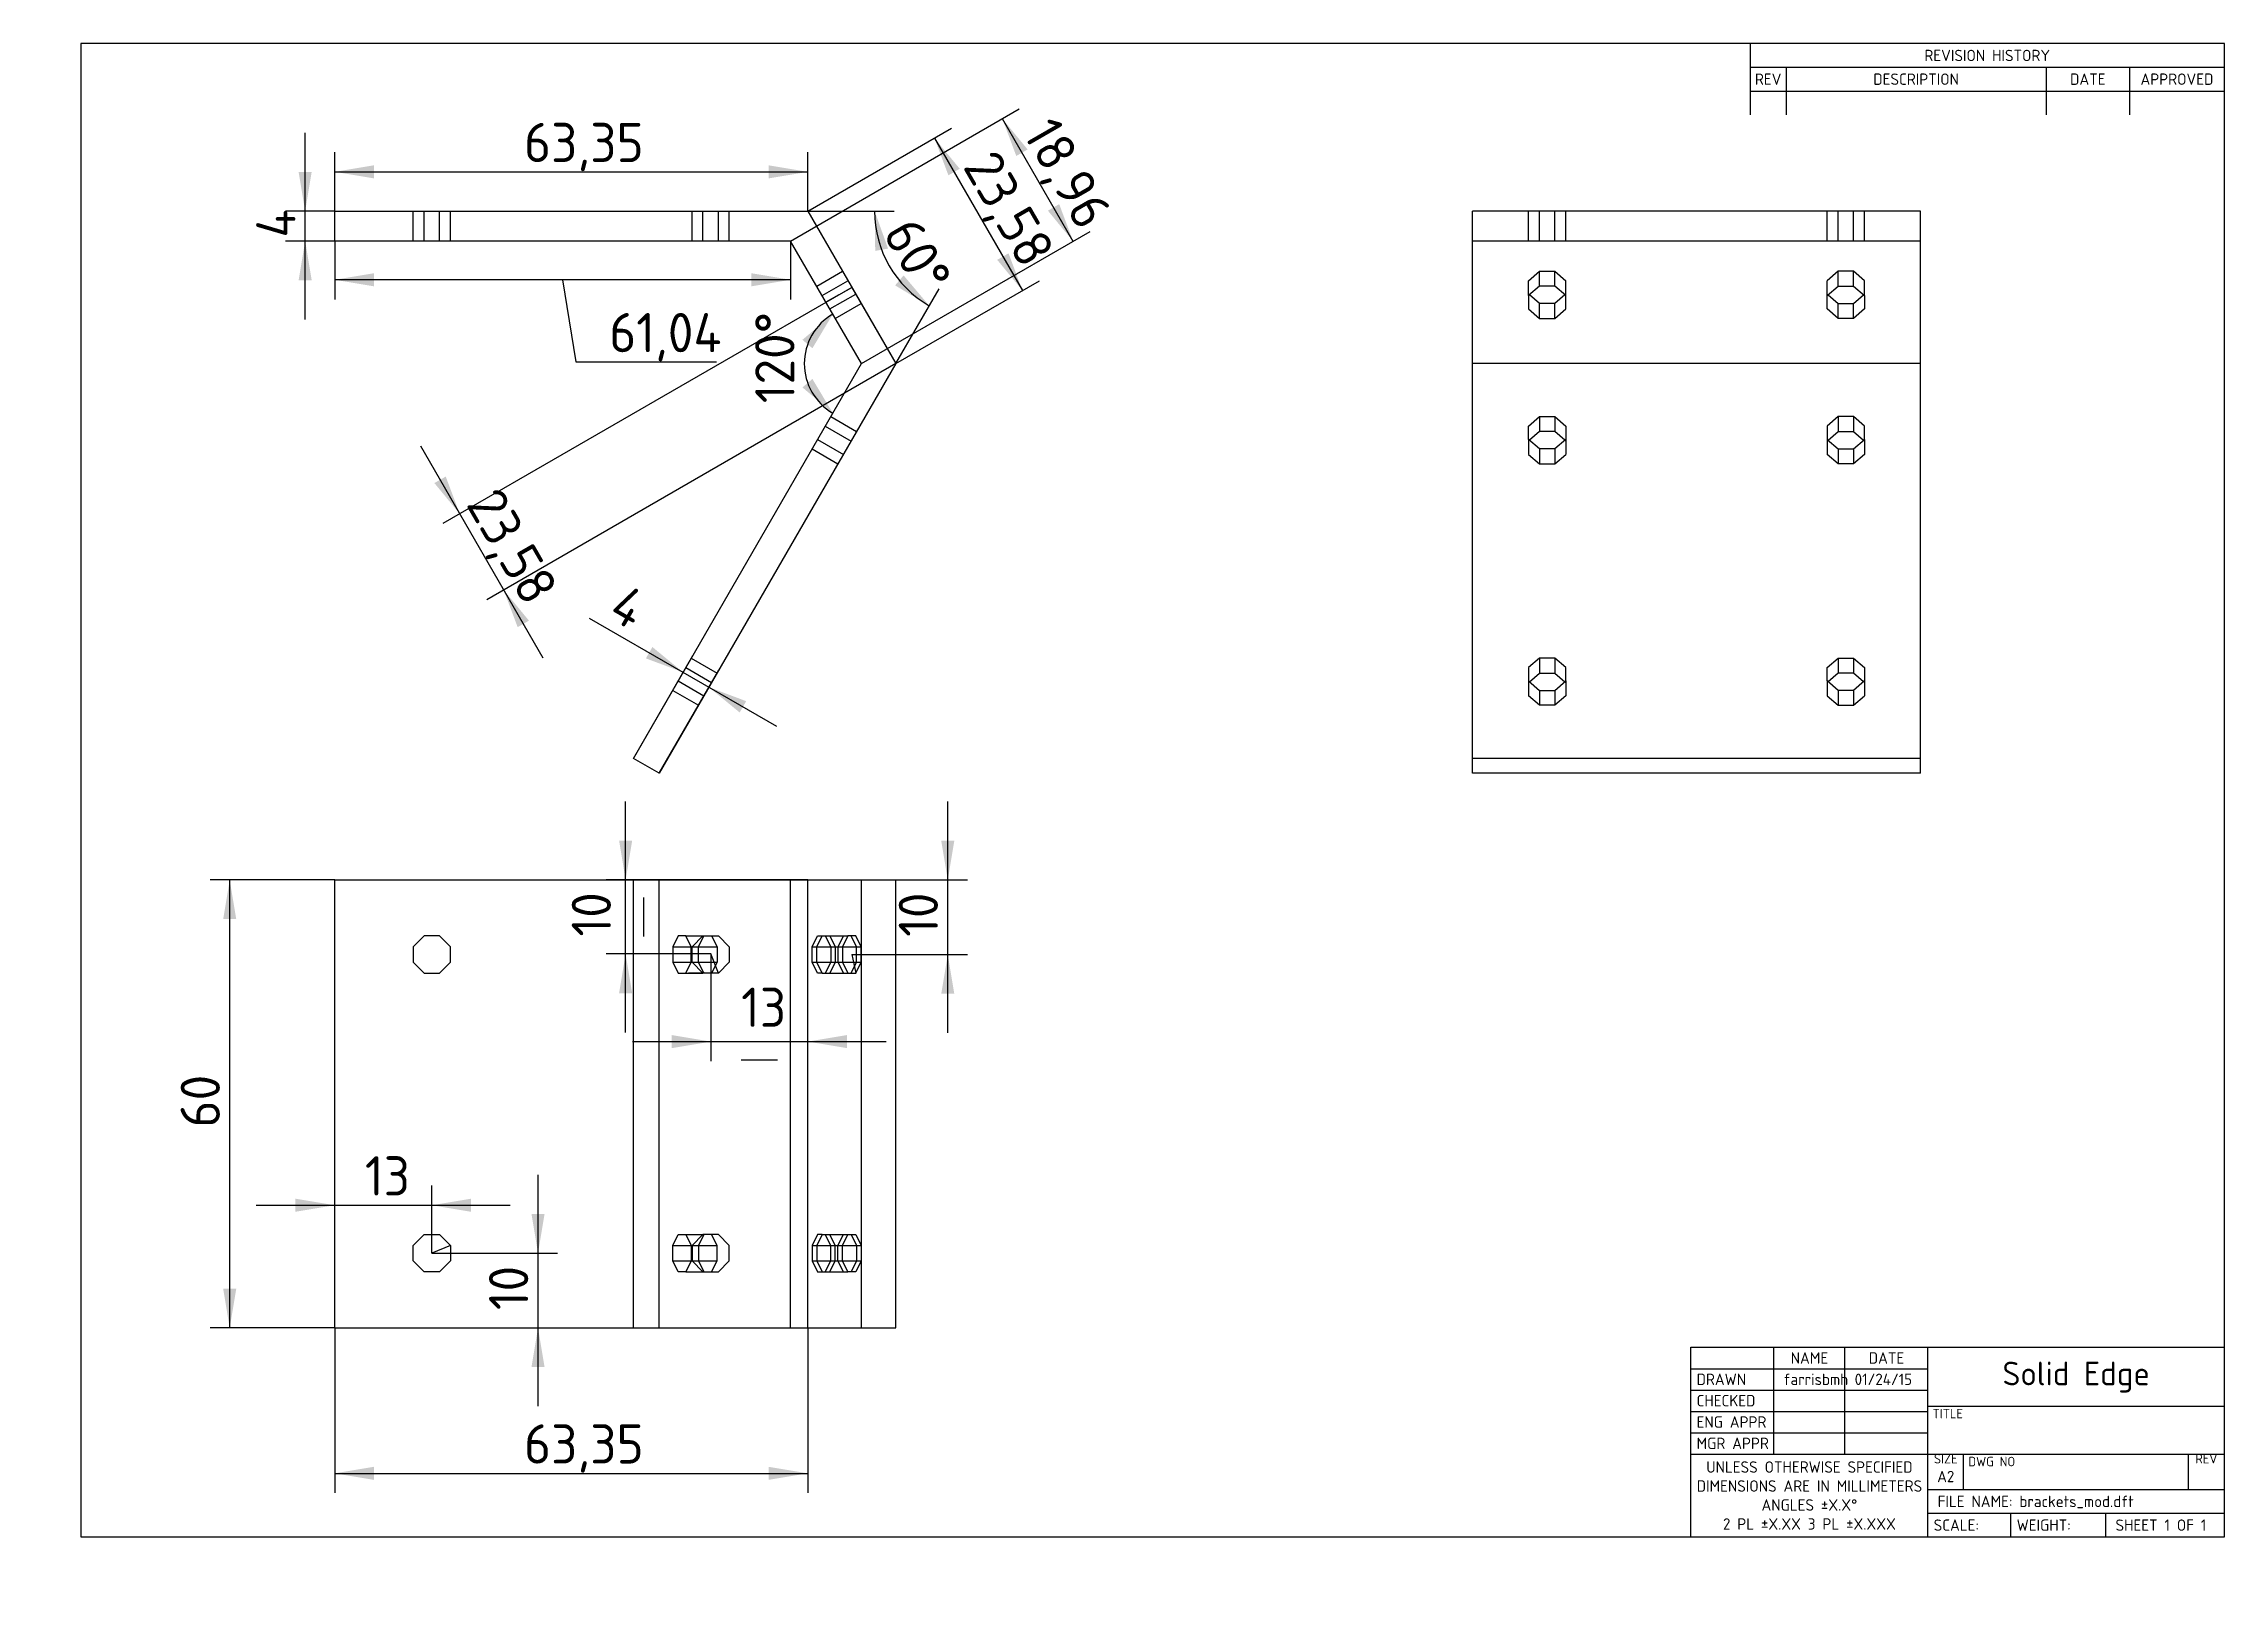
# Model space of a CAD drawing. Header units: millimetres. Extents: x 0 to 584, y -5 to 410.
import ezdxf
from ezdxf import colors
from ezdxf.entities.mleader import LeaderData, LeaderLine
from ezdxf.enums import TextEntityAlignment as Align
from ezdxf.lldxf.tags import DXFTag
from ezdxf.math import Vec2, Vec3

# ---------------------------------------------------------------- set-up
doc = ezdxf.new("R2010")
doc.units = ezdxf.units.MM
doc.layers.add('BRACKETS', color=7, linetype='Continuous')
doc.layers.add('Default', color=7, linetype='Continuous')
doc.styles.add('SEACAD_Solid_Edge_ISO', font='seiso.ttf')
tags = doc.linetypes.add('CENTER2', pattern=[28.575, 19.05, -3.175, 3.175, -3.175]).pattern_tags.tags
tags[10:11] = [DXFTag(74, 4), DXFTag(75, 0), DXFTag(340, '0'), DXFTag(46, 0.0), DXFTag(50, 0.0), DXFTag(44, 0.0), DXFTag(45, 0.0)]
tags[8:9] = [DXFTag(74, 4), DXFTag(75, 0), DXFTag(340, '0'), DXFTag(46, 0.0), DXFTag(50, 0.0), DXFTag(44, 0.0), DXFTag(45, 0.0)]
tags[6:7] = [DXFTag(74, 4), DXFTag(75, 0), DXFTag(340, '0'), DXFTag(46, 0.0), DXFTag(50, 0.0), DXFTag(44, 0.0), DXFTag(45, 0.0)]
tags[4:5] = [DXFTag(74, 4), DXFTag(75, 0), DXFTag(340, '0'), DXFTag(46, 0.0), DXFTag(50, 0.0), DXFTag(44, 0.0), DXFTag(45, 0.0)]
tags = doc.linetypes.add('DOT2', pattern=[3.175, 0, -3.175]).pattern_tags.tags
tags[6:7] = [DXFTag(74, 4), DXFTag(75, 0), DXFTag(340, '0'), DXFTag(46, 0.0), DXFTag(50, 0.0), DXFTag(44, 0.0), DXFTag(45, 0.0)]
tags[4:5] = [DXFTag(74, 4), DXFTag(75, 0), DXFTag(340, '0'), DXFTag(46, 0.0), DXFTag(50, 0.0), DXFTag(44, 0.0), DXFTag(45, 0.0)]
tags = doc.linetypes.add('HIDDEN2', pattern=[4.7625, 3.175, -1.5875]).pattern_tags.tags
tags[6:7] = [DXFTag(74, 4), DXFTag(75, 0), DXFTag(340, '0'), DXFTag(46, 0.0), DXFTag(50, 0.0), DXFTag(44, 0.0), DXFTag(45, 0.0)]
tags[4:5] = [DXFTag(74, 4), DXFTag(75, 0), DXFTag(340, '0'), DXFTag(46, 0.0), DXFTag(50, 0.0), DXFTag(44, 0.0), DXFTag(45, 0.0)]
doc.dimstyles.new('ISO', dxfattribs={"dimtxt": 10.5, "dimasz": 10.5, "dimexe": 5.25, "dimexo": 0, "dimgap": 5.25, "dimtad": 1, "dimlfac": 0.5, "dimtxsty": 'SEACAD_Solid_Edge_ISO', "dimblk1": '_SE_FILLED', "dimblk2": '_SE_FILLED', "dimsah": 1, "dimcen": 5.25, "dimadec": 0, "dimazin": 0, "dimtfac": 1, "dimtofl": 0, "dimtmove": 0, "dimatfit": 3, "dimfxl": 0, "dimtolj": 1, "dimarcsym": 0})

# ---------------------------------------------------------------- blocks, each defined once
blk = doc.blocks.new('SE')
at = {"layer": 'BRACKETS', "color": 7, "linetype": 'Continuous'}
for p, q in [((77.95, 357.12), (77.95, 365.12)), ((77.95, 365.12), (204.65, 365.12)), ((204.65, 365.12), (228.23, 324.29)), ((200.03, 357.12), (77.95, 357.12)), ((218.99, 324.29), (200.03, 357.12)), ((157.95, 218.56), (218.99, 324.29)), ((228.23, 324.29), (164.87, 214.56)), ((164.87, 214.56), (157.95, 218.56))]:
    blk.add_line(p, q, dxfattribs=at)
at = {"layer": 'BRACKETS', "color": 7, "linetype": 'HIDDEN2'}
for p, q in [((98.97, 357.12), (98.97, 365.12)), ((101.88, 357.12), (101.88, 365.12)), ((106.01, 357.12), (106.01, 365.12)), ((108.92, 357.12), (108.92, 365.12)), ((173.67, 357.12), (173.67, 365.12)), ((176.58, 357.12), (176.58, 365.12)), ((180.71, 357.12), (180.71, 365.12)), ((183.62, 357.12), (183.62, 365.12)), ((207.02, 345.02), (213.95, 349.02)), ((208.48, 342.49), (215.4, 346.49)), ((210.54, 338.92), (217.47, 342.92)), ((212, 336.39), (218.93, 340.39)), ((210.79, 310.08), (217.71, 306.08)), ((207.26, 303.98), (214.19, 299.98)), ((209.33, 307.55), (216.25, 303.55)), ((205.81, 301.45), (212.73, 297.45)), ((173.44, 245.39), (180.36, 241.39)), ((171.98, 242.86), (178.9, 238.86)), ((168.46, 236.76), (175.38, 232.76)), ((169.91, 239.29), (176.84, 235.29))]:
    blk.add_line(p, q, dxfattribs=at)
blk = doc.blocks.new('SE1')
at = {"layer": 'BRACKETS', "color": 7, "linetype": 'Continuous'}
for p, q in [((77.95, 186), (204.65, 186)), ((77.95, 66), (77.95, 186)), ((204.65, 186), (228.23, 186)), ((204.65, 66), (204.65, 186)), ((228.23, 66), (228.23, 186)), ((101.88, 170.98), (98.97, 168.07)), ((106.01, 170.98), (101.88, 170.98)), ((108.92, 168.07), (106.01, 170.98)), ((173.67, 168.07), (176.58, 170.98)), ((176.58, 170.98), (180.71, 170.98)), ((180.71, 170.98), (183.62, 168.07)), ((215.4, 170.98), (213.95, 168.06)), ((217.47, 170.98), (215.4, 170.98)), ((218.93, 168.06), (217.47, 170.98)), ((98.97, 168.07), (98.97, 163.93)), ((98.97, 163.93), (101.88, 161.02)), ((106.01, 161.02), (108.92, 163.93)), ((108.92, 163.93), (108.92, 168.07)), ((173.67, 163.93), (173.67, 168.07)), ((176.58, 161.02), (173.67, 163.93)), ((183.62, 163.93), (180.71, 161.02)), ((183.62, 168.07), (183.62, 163.93)), ((213.95, 168.06), (218.93, 168.06)), ((213.95, 168.06), (213.95, 163.94)), ((213.95, 163.94), (218.93, 163.94)), ((213.95, 163.94), (215.4, 161.02)), ((217.47, 161.02), (218.93, 163.94)), ((218.93, 163.94), (218.93, 168.06)), ((101.88, 161.02), (106.01, 161.02)), ((180.71, 161.02), (176.58, 161.02)), ((215.4, 161.02), (217.47, 161.02)), ((98.97, 88.07), (101.88, 90.98)), ((98.97, 83.93), (98.97, 88.07)), ((101.88, 90.98), (106.01, 90.98)), ((106.01, 90.98), (108.92, 88.07)), ((108.92, 88.07), (108.92, 83.93)), ((176.58, 90.98), (173.67, 88.07)), ((173.67, 88.07), (173.67, 83.93)), ((180.71, 90.98), (176.58, 90.98)), ((183.62, 88.07), (180.71, 90.98)), ((183.62, 83.93), (183.62, 88.07)), ((213.95, 88.06), (215.4, 90.98)), ((213.95, 88.06), (218.93, 88.06)), ((213.95, 83.94), (213.95, 88.06)), ((215.4, 90.98), (217.47, 90.98)), ((217.47, 90.98), (218.93, 88.06)), ((218.93, 88.06), (218.93, 83.94)), ((101.88, 81.02), (98.97, 83.93)), ((108.92, 83.93), (106.01, 81.02)), ((173.67, 83.93), (176.58, 81.02)), ((180.71, 81.02), (183.62, 83.93)), ((213.95, 83.94), (218.93, 83.94)), ((215.4, 81.02), (213.95, 83.94)), ((218.93, 83.94), (217.47, 81.02)), ((106.01, 81.02), (101.88, 81.02)), ((176.58, 81.02), (180.71, 81.02)), ((217.47, 81.02), (215.4, 81.02)), ((77.95, 66), (204.65, 66)), ((204.65, 66), (228.23, 66))]:
    blk.add_line(p, q, dxfattribs=at)
at = {"layer": 'BRACKETS', "color": 7, "linetype": 'HIDDEN2'}
for p, q in [((157.95, 66), (157.95, 186)), ((164.87, 66), (164.87, 186)), ((200.03, 66), (200.03, 186)), ((218.99, 66), (218.99, 186)), ((169.91, 170.98), (168.46, 168.06)), ((171.98, 170.98), (169.91, 170.98)), ((173.44, 168.06), (171.98, 170.98)), ((171.98, 170.98), (176.58, 170.98)), ((175.38, 168.06), (176.84, 170.98)), ((178.9, 170.98), (180.36, 168.06)), ((205.81, 168.06), (207.26, 170.98)), ((207.02, 168.06), (208.48, 170.98)), ((207.26, 170.98), (208.48, 170.98)), ((208.48, 170.98), (215.4, 170.98)), ((209.33, 170.98), (210.79, 168.06)), ((210.54, 170.98), (212, 168.06)), ((214.19, 170.98), (212.73, 168.06)), ((217.71, 168.06), (216.25, 170.98)), ((168.46, 168.06), (168.46, 163.94)), ((168.46, 168.06), (173.44, 168.06)), ((168.46, 163.94), (169.91, 161.02)), ((168.46, 163.94), (173.44, 163.94)), ((171.98, 161.02), (173.44, 163.94)), ((173.44, 163.94), (173.44, 168.06)), ((173.44, 168.06), (180.36, 168.06)), ((173.44, 163.94), (180.36, 163.94)), ((175.38, 163.94), (175.38, 168.06)), ((176.84, 161.02), (175.38, 163.94)), ((180.36, 163.94), (178.9, 161.02)), ((180.36, 168.06), (180.36, 163.94)), ((205.81, 163.94), (205.81, 168.06)), ((205.81, 168.06), (207.02, 168.06)), ((207.26, 161.02), (205.81, 163.94)), ((205.81, 163.94), (207.02, 163.94)), ((207.02, 163.94), (207.02, 168.06)), ((207.02, 168.06), (213.95, 168.06)), ((208.48, 161.02), (207.02, 163.94)), ((207.02, 163.94), (213.95, 163.94)), ((210.79, 163.94), (209.33, 161.02)), ((212, 163.94), (210.54, 161.02)), ((210.79, 168.06), (210.79, 163.94)), ((212, 168.06), (212, 163.94)), ((212.73, 168.06), (212.73, 163.94)), ((212.73, 163.94), (214.19, 161.02)), ((216.25, 161.02), (217.71, 163.94)), ((217.71, 163.94), (217.71, 168.06)), ((169.91, 161.02), (171.98, 161.02)), ((171.98, 161.02), (176.58, 161.02)), ((208.48, 161.02), (207.26, 161.02)), ((208.48, 161.02), (215.4, 161.02)), ((168.46, 88.06), (169.91, 90.98)), ((168.46, 83.94), (168.46, 88.06)), ((168.46, 88.06), (173.44, 88.06)), ((169.91, 90.98), (171.98, 90.98)), ((171.98, 90.98), (173.44, 88.06)), ((171.98, 90.98), (176.58, 90.98)), ((173.44, 88.06), (173.44, 83.94)), ((173.44, 88.06), (180.36, 88.06)), ((176.84, 90.98), (175.38, 88.06)), ((175.38, 88.06), (175.38, 83.94)), ((180.36, 88.06), (178.9, 90.98)), ((180.36, 83.94), (180.36, 88.06)), ((207.26, 90.98), (205.81, 88.06)), ((205.81, 88.06), (205.81, 83.94)), ((205.81, 88.06), (207.02, 88.06)), ((208.48, 90.98), (207.02, 88.06)), ((207.02, 88.06), (207.02, 83.94)), ((207.02, 88.06), (213.95, 88.06)), ((208.48, 90.98), (207.26, 90.98)), ((208.48, 90.98), (215.4, 90.98)), ((210.79, 88.06), (209.33, 90.98)), ((212, 88.06), (210.54, 90.98)), ((210.79, 83.94), (210.79, 88.06)), ((212, 83.94), (212, 88.06)), ((212.73, 88.06), (214.19, 90.98)), ((212.73, 83.94), (212.73, 88.06)), ((216.25, 90.98), (217.71, 88.06)), ((217.71, 88.06), (217.71, 83.94)), ((169.91, 81.02), (168.46, 83.94)), ((168.46, 83.94), (173.44, 83.94)), ((173.44, 83.94), (171.98, 81.02)), ((173.44, 83.94), (180.36, 83.94)), ((175.38, 83.94), (176.84, 81.02)), ((178.9, 81.02), (180.36, 83.94)), ((205.81, 83.94), (207.26, 81.02)), ((205.81, 83.94), (207.02, 83.94)), ((207.02, 83.94), (208.48, 81.02)), ((207.02, 83.94), (213.95, 83.94)), ((209.33, 81.02), (210.79, 83.94)), ((210.54, 81.02), (212, 83.94)), ((214.19, 81.02), (212.73, 83.94)), ((217.71, 83.94), (216.25, 81.02)), ((171.98, 81.02), (169.91, 81.02)), ((171.98, 81.02), (176.58, 81.02)), ((207.26, 81.02), (208.48, 81.02)), ((208.48, 81.02), (215.4, 81.02))]:
    blk.add_line(p, q, dxfattribs=at)
blk = doc.blocks.new('SE2')
at = {"layer": 'BRACKETS', "color": 7, "linetype": 'Continuous'}
for p, q in [((382.64, 357.12), (382.64, 365.12)), ((502.64, 365.12), (382.64, 365.12)), ((502.64, 357.12), (502.64, 365.12)), ((382.64, 324.29), (382.64, 357.12)), ((502.64, 357.12), (382.64, 357.12)), ((502.64, 324.29), (502.64, 357.12)), ((400.58, 345.02), (397.66, 342.49)), ((404.71, 345.02), (400.58, 345.02)), ((407.62, 342.49), (404.71, 345.02)), ((477.66, 342.49), (480.58, 345.02)), ((480.58, 345.02), (484.71, 345.02)), ((484.71, 345.02), (487.62, 342.49)), ((397.66, 342.49), (397.66, 338.92)), ((397.66, 338.92), (400.58, 336.39)), ((400.58, 340.39), (397.91, 342.71)), ((400.58, 336.39), (400.58, 340.39)), ((404.71, 340.39), (400.58, 340.39)), ((407.38, 342.71), (404.71, 340.39)), ((404.71, 336.39), (404.71, 340.39)), ((404.71, 336.39), (407.62, 338.92)), ((407.62, 338.92), (407.62, 342.49)), ((477.66, 338.92), (477.66, 342.49)), ((480.58, 336.39), (477.66, 338.92)), ((477.91, 342.71), (480.58, 340.39)), ((480.58, 336.39), (480.58, 340.39)), ((480.58, 340.39), (484.71, 340.39)), ((484.71, 340.39), (487.38, 342.71)), ((484.71, 336.39), (484.71, 340.39)), ((487.62, 338.92), (484.71, 336.39)), ((487.62, 342.49), (487.62, 338.92)), ((400.58, 336.39), (404.71, 336.39)), ((484.71, 336.39), (480.58, 336.39)), ((382.64, 218.56), (382.64, 324.29)), ((502.64, 324.29), (382.64, 324.29)), ((502.64, 218.56), (502.64, 324.29)), ((397.66, 307.55), (400.58, 310.08)), ((400.58, 310.08), (404.71, 310.08)), ((400.58, 310.08), (400.58, 306.08)), ((404.71, 310.08), (407.62, 307.55)), ((404.71, 310.08), (404.71, 306.08)), ((480.58, 310.08), (477.66, 307.55)), ((484.71, 310.08), (480.58, 310.08)), ((480.58, 310.08), (480.58, 306.08)), ((487.62, 307.55), (484.71, 310.08)), ((484.71, 310.08), (484.71, 306.08)), ((397.66, 303.98), (397.66, 307.55)), ((400.58, 301.45), (397.66, 303.98)), ((400.58, 306.08), (397.91, 303.77)), ((404.71, 306.08), (400.58, 306.08)), ((407.38, 303.77), (404.71, 306.08)), ((407.62, 303.98), (404.71, 301.45)), ((407.62, 307.55), (407.62, 303.98)), ((477.66, 307.55), (477.66, 303.98)), ((477.66, 303.98), (480.58, 301.45)), ((477.91, 303.77), (480.58, 306.08)), ((480.58, 306.08), (484.71, 306.08)), ((484.71, 306.08), (487.38, 303.77)), ((484.71, 301.45), (487.62, 303.98)), ((487.62, 303.98), (487.62, 307.55)), ((404.71, 301.45), (400.58, 301.45)), ((480.58, 301.45), (484.71, 301.45)), ((400.58, 245.39), (397.66, 242.86)), ((404.71, 245.39), (400.58, 245.39)), ((400.58, 245.39), (400.58, 241.39)), ((407.62, 242.86), (404.71, 245.39)), ((404.71, 245.39), (404.71, 241.39)), ((477.66, 242.86), (480.58, 245.39)), ((480.58, 245.39), (484.71, 245.39)), ((480.58, 245.39), (480.58, 241.39)), ((484.71, 245.39), (487.62, 242.86)), ((484.71, 245.39), (484.71, 241.39)), ((397.66, 242.86), (397.66, 239.29)), ((397.91, 239.07), (400.58, 241.39)), ((400.58, 241.39), (404.71, 241.39)), ((404.71, 241.39), (407.38, 239.07)), ((407.62, 239.29), (407.62, 242.86)), ((477.66, 239.29), (477.66, 242.86)), ((480.58, 241.39), (477.91, 239.07)), ((484.71, 241.39), (480.58, 241.39)), ((487.38, 239.07), (484.71, 241.39)), ((487.62, 242.86), (487.62, 239.29)), ((397.66, 239.29), (400.58, 236.76)), ((400.58, 236.76), (404.71, 236.76)), ((404.71, 236.76), (407.62, 239.29)), ((480.58, 236.76), (477.66, 239.29)), ((484.71, 236.76), (480.58, 236.76)), ((487.62, 239.29), (484.71, 236.76)), ((382.64, 214.56), (382.64, 218.56)), ((502.64, 218.56), (382.64, 218.56)), ((502.64, 214.56), (502.64, 218.56)), ((502.64, 214.56), (382.64, 214.56))]:
    blk.add_line(p, q, dxfattribs=at)
at = {"layer": 'BRACKETS', "color": 7, "linetype": 'HIDDEN2'}
for p, q in [((397.66, 357.12), (397.66, 365.12)), ((400.58, 357.12), (400.58, 365.12)), ((404.71, 357.12), (404.71, 365.12)), ((407.62, 357.12), (407.62, 365.12)), ((477.66, 357.12), (477.66, 365.12)), ((480.58, 357.12), (480.58, 365.12)), ((484.71, 357.12), (484.71, 365.12)), ((487.62, 357.12), (487.62, 365.12)), ((397.66, 346.49), (400.58, 349.02)), ((397.66, 342.49), (397.66, 346.49)), ((400.58, 345.02), (400.58, 349.02)), ((400.58, 349.02), (404.71, 349.02)), ((404.71, 345.02), (404.71, 349.02)), ((404.71, 349.02), (407.62, 346.49)), ((407.62, 342.49), (407.62, 346.49)), ((480.58, 349.02), (477.66, 346.49)), ((477.66, 342.49), (477.66, 346.49)), ((480.58, 345.02), (480.58, 349.02)), ((484.71, 349.02), (480.58, 349.02)), ((484.71, 345.02), (484.71, 349.02)), ((487.62, 346.49), (484.71, 349.02)), ((487.62, 342.49), (487.62, 346.49)), ((397.91, 342.71), (397.66, 342.92)), ((407.62, 342.92), (407.38, 342.71)), ((477.66, 342.92), (477.91, 342.71)), ((487.38, 342.71), (487.62, 342.92)), ((397.66, 303.98), (397.66, 299.98)), ((397.91, 303.77), (397.66, 303.55)), ((407.62, 303.55), (407.38, 303.77)), ((407.62, 303.98), (407.62, 299.98)), ((477.66, 303.98), (477.66, 299.98)), ((477.66, 303.55), (477.91, 303.77)), ((487.38, 303.77), (487.62, 303.55)), ((487.62, 303.98), (487.62, 299.98)), ((397.66, 299.98), (400.58, 297.45)), ((400.58, 301.45), (400.58, 297.45)), ((404.71, 301.45), (404.71, 297.45)), ((404.71, 297.45), (407.62, 299.98)), ((480.58, 297.45), (477.66, 299.98)), ((480.58, 301.45), (480.58, 297.45)), ((484.71, 301.45), (484.71, 297.45)), ((487.62, 299.98), (484.71, 297.45)), ((400.58, 297.45), (404.71, 297.45)), ((484.71, 297.45), (480.58, 297.45)), ((397.66, 239.29), (397.66, 235.29)), ((397.66, 238.86), (397.91, 239.07)), ((400.58, 232.76), (397.66, 235.29)), ((400.58, 236.76), (400.58, 232.76)), ((404.71, 236.76), (404.71, 232.76)), ((407.62, 235.29), (404.71, 232.76)), ((407.38, 239.07), (407.62, 238.86)), ((407.62, 239.29), (407.62, 235.29)), ((477.66, 239.29), (477.66, 235.29)), ((477.91, 239.07), (477.66, 238.86)), ((477.66, 235.29), (480.58, 232.76)), ((480.58, 236.76), (480.58, 232.76)), ((484.71, 236.76), (484.71, 232.76)), ((484.71, 232.76), (487.62, 235.29)), ((487.62, 238.86), (487.38, 239.07)), ((487.62, 239.29), (487.62, 235.29)), ((404.71, 232.76), (400.58, 232.76)), ((480.58, 232.76), (484.71, 232.76))]:
    blk.add_line(p, q, dxfattribs=at)
blk = doc.blocks.new('DMBLK17')
at = {"layer": 'Default', "linetype": 'Continuous'}
for points in [[(226.14, 355.1), (222.55, 365.12), (222.7, 354.48)], [(228.03, 345.24), (237.17, 339.78), (230.3, 347.91)]]:
    blk.add_hatch(color=7, dxfattribs=at).paths.add_polyline_path(points)
at = {"layer": 'Default', "color": 7, "linetype": 'Continuous'}
for p, q in [((204.65, 365.12), (227.8, 365.12)), ((228.23, 324.29), (239.8, 344.33))]:
    blk.add_line(p, q, dxfattribs=at)
blk.add_arc((251.8, 365.12), 29.26, 180, 240, dxfattribs=at)
at = {"layer": 'Default', "color": 7, "linetype": 'Continuous', "style": 'SEACAD_Solid_Edge_ISO'}
blk.add_text('60°', height=10.5, rotation=300.01592, dxfattribs=at).set_placement((233.61, 364.4), align=Align.TOP_LEFT)
blk = doc.blocks.new('_SE_FILLED')
at = {"color": 0}
blk.add_line((0, 0), (-1, 0), dxfattribs=at)
blk.add_solid([(0, 0), (-1, -0.1665), (-1, 0.1665), (0, 0)], dxfattribs=at)
blk = doc.blocks.new('DMBLK18')
at = {"layer": 'Default', "linetype": 'Continuous'}
for points in [[(163.03, 248.37), (161.28, 245.34), (171.25, 241.61)], [(188.15, 233.87), (178.18, 237.61), (186.4, 230.84)]]:
    blk.add_hatch(color=7, dxfattribs=at).paths.add_polyline_path(points)
at = {"layer": 'Default', "color": 7, "linetype": 'Continuous'}
for p, q in [((196.37, 227.11), (146.21, 256.06)), ((157.95, 218.56), (173.88, 246.15)), ((164.87, 214.56), (180.81, 242.15))]:
    blk.add_line(p, q, dxfattribs=at)
at = {"layer": 'Default', "color": 7, "linetype": 'Continuous', "style": 'SEACAD_Solid_Edge_ISO'}
blk.add_text('4', height=10.5, rotation=330, dxfattribs=at).set_placement((155.96, 265.59), align=Align.TOP_LEFT)
blk = doc.blocks.new('DMBLK19')
at = {"layer": 'Default', "linetype": 'Continuous'}
for points in [[(68.29, 375.62), (70.04, 365.12), (71.79, 375.62)], [(68.29, 346.62), (71.79, 346.62), (70.04, 357.12)]]:
    blk.add_hatch(color=7, dxfattribs=at).paths.add_polyline_path(points)
at = {"layer": 'Default', "color": 7, "linetype": 'Continuous'}
for p, q in [((70.04, 336.12), (70.04, 386.12)), ((77.95, 365.12), (64.79, 365.12)), ((77.95, 357.12), (64.79, 357.12))]:
    blk.add_line(p, q, dxfattribs=at)
at = {"layer": 'Default', "color": 7, "linetype": 'Continuous', "style": 'SEACAD_Solid_Edge_ISO'}
blk.add_text('4', height=10.5, rotation=90, dxfattribs=at).set_placement((56.92, 358.02), align=Align.TOP_LEFT)
blk = doc.blocks.new('DMBLK20')
at = {"layer": 'Default', "linetype": 'Continuous'}
for points in [[(88.45, 377.4), (77.95, 375.65), (88.45, 373.9)], [(194.15, 377.4), (194.15, 373.9), (204.65, 375.65)]]:
    blk.add_hatch(color=7, dxfattribs=at).paths.add_polyline_path(points)
at = {"layer": 'Default', "color": 7, "linetype": 'Continuous'}
for p, q in [((77.95, 365.12), (77.95, 380.9)), ((204.65, 365.12), (204.65, 380.9)), ((77.95, 375.65), (204.65, 375.65))]:
    blk.add_line(p, q, dxfattribs=at)
at = {"layer": 'Default', "color": 7, "linetype": 'Continuous', "style": 'SEACAD_Solid_Edge_ISO'}
blk.add_text('63,35', height=10.5, dxfattribs=at).set_placement((128.65, 388.77), align=Align.TOP_LEFT)
blk = doc.blocks.new('DMBLK21')
at = {"layer": 'Default', "linetype": 'Continuous'}
for points in [[(88.45, 344.99), (88.45, 348.49), (77.95, 346.74)], [(189.53, 344.99), (200.03, 346.74), (189.53, 348.49)]]:
    blk.add_hatch(color=7, dxfattribs=at).paths.add_polyline_path(points)
at = {"layer": 'Default', "color": 7, "linetype": 'Continuous'}
for p, q in [((77.95, 357.12), (77.95, 341.49)), ((200.03, 357.12), (200.03, 341.49)), ((200.03, 346.74), (77.95, 346.74)), ((138.99, 346.74), (142.54, 324.72)), ((142.54, 324.72), (180.2, 324.72))]:
    blk.add_line(p, q, dxfattribs=at)
at = {"layer": 'Default', "color": 7, "linetype": 'Continuous', "style": 'SEACAD_Solid_Edge_ISO'}
blk.add_text('61,04', height=10.5, dxfattribs=at).set_placement((151.47, 337.84), align=Align.TOP_LEFT)
blk = doc.blocks.new('DMBLK22')
at = {"layer": 'Default', "linetype": 'Continuous'}
for points in [[(48.09, 175.5), (51.59, 175.5), (49.84, 186)], [(48.09, 76.5), (49.84, 66), (51.59, 76.5)]]:
    blk.add_hatch(color=7, dxfattribs=at).paths.add_polyline_path(points)
at = {"layer": 'Default', "color": 7, "linetype": 'Continuous'}
for p, q in [((77.95, 186), (44.59, 186)), ((49.84, 66), (49.84, 186)), ((77.95, 66), (44.59, 66))]:
    blk.add_line(p, q, dxfattribs=at)
at = {"layer": 'Default', "color": 7, "linetype": 'Continuous', "style": 'SEACAD_Solid_Edge_ISO'}
blk.add_text('60', height=10.5, rotation=90, dxfattribs=at).set_placement((36.71, 119.68), align=Align.TOP_LEFT)
blk = doc.blocks.new('DMBLK23')
at = {"layer": 'Default', "linetype": 'Continuous'}
for points in [[(67.45, 100.61), (67.45, 97.11), (77.95, 98.86)], [(114.45, 100.61), (103.95, 98.86), (114.45, 97.11)]]:
    blk.add_hatch(color=7, dxfattribs=at).paths.add_polyline_path(points)
at = {"layer": 'Default', "color": 7, "linetype": 'Continuous'}
for p, q in [((103.95, 86), (103.95, 104.11)), ((56.95, 98.86), (124.95, 98.86))]:
    blk.add_line(p, q, dxfattribs=at)
at = {"layer": 'Default', "color": 7, "linetype": 'Continuous', "style": 'SEACAD_Solid_Edge_ISO'}
blk.add_text('13', height=10.5, dxfattribs=at).set_placement((86.05, 111.98), align=Align.TOP_LEFT)
blk = doc.blocks.new('DMBLK24')
at = {"layer": 'Default', "linetype": 'Continuous'}
for points in [[(134.15, 96.5), (130.65, 96.5), (132.4, 86)], [(134.15, 55.5), (132.4, 66), (130.65, 55.5)]]:
    blk.add_hatch(color=7, dxfattribs=at).paths.add_polyline_path(points)
at = {"layer": 'Default', "color": 7, "linetype": 'Continuous'}
for p, q in [((132.4, 45), (132.4, 107)), ((103.95, 86), (137.65, 86))]:
    blk.add_line(p, q, dxfattribs=at)
at = {"layer": 'Default', "color": 7, "linetype": 'Continuous', "style": 'SEACAD_Solid_Edge_ISO'}
blk.add_text('10', height=10.5, rotation=90, dxfattribs=at).set_placement((119.28, 70.75), align=Align.TOP_LEFT)
blk = doc.blocks.new('DMBLK25')
at = {"layer": 'Default', "linetype": 'Continuous'}
for points in [[(245.33, 376.48), (238.56, 384.7), (242.3, 374.73)], [(258.4, 353.83), (255.37, 352.08), (262.14, 343.87)]]:
    blk.add_hatch(color=7, dxfattribs=at).paths.add_polyline_path(points)
at = {"layer": 'Default', "color": 7, "linetype": 'Continuous'}
for p, q in [((204.65, 365.12), (243.11, 387.33)), ((238.56, 384.7), (262.14, 343.87)), ((228.23, 324.29), (266.69, 346.49))]:
    blk.add_line(p, q, dxfattribs=at)
at = {"layer": 'Default', "color": 7, "linetype": 'Continuous', "style": 'SEACAD_Solid_Edge_ISO'}
blk.add_text('23,58', height=10.5, rotation=300, dxfattribs=at).set_placement((255.1, 382.32), align=Align.TOP_LEFT)
blk = doc.blocks.new('DMBLK26')
at = {"layer": 'Default', "linetype": 'Continuous'}
for points in [[(263.51, 381.65), (256.75, 389.87), (260.48, 379.9)], [(271.97, 367), (268.94, 365.25), (275.7, 357.03)]]:
    blk.add_hatch(color=7, dxfattribs=at).paths.add_polyline_path(points)
at = {"layer": 'Default', "color": 7, "linetype": 'Continuous'}
for p, q in [((200.03, 357.12), (261.29, 392.49)), ((275.7, 357.03), (256.75, 389.87)), ((218.99, 324.29), (280.25, 359.66))]:
    blk.add_line(p, q, dxfattribs=at)
at = {"layer": 'Default', "color": 7, "linetype": 'Continuous', "style": 'SEACAD_Solid_Edge_ISO'}
blk.add_text('18,96', height=10.5, rotation=300, dxfattribs=at).set_placement((271.15, 391.17), align=Align.TOP_LEFT)
blk = doc.blocks.new('DMBLK27')
at = {"layer": 'Default', "linetype": 'Continuous'}
for points in [[(205.88, 328.4), (211.34, 337.53), (203.21, 330.66)], [(203.21, 317.91), (211.34, 311.04), (205.88, 320.18)]]:
    blk.add_hatch(color=7, dxfattribs=at).paths.add_polyline_path(points)
at = {"layer": 'Default', "color": 7, "linetype": 'Continuous'}
blk.add_arc((218.99, 324.29), 15.29, 120, 240, dxfattribs=at)
at = {"layer": 'Default', "color": 7, "linetype": 'Continuous', "style": 'SEACAD_Solid_Edge_ISO'}
blk.add_text('120°', height=10.5, rotation=90, dxfattribs=at).set_placement((190.57, 313.67), align=Align.TOP_LEFT)
blk = doc.blocks.new('DMBLK28')
at = {"layer": 'Default', "linetype": 'Continuous'}
for points in [[(104.65, 292.29), (111.42, 284.07), (107.69, 294.04)], [(126.94, 253.69), (129.97, 255.44), (123.21, 263.65)]]:
    blk.add_hatch(color=7, dxfattribs=at).paths.add_polyline_path(points)
at = {"layer": 'Default', "color": 7, "linetype": 'Continuous'}
for p, q in [((216.44, 344.7), (106.87, 281.45)), ((228.23, 324.29), (118.66, 261.03)), ((100.92, 302.26), (133.71, 245.47))]:
    blk.add_line(p, q, dxfattribs=at)
at = {"layer": 'Default', "color": 7, "linetype": 'Continuous', "style": 'SEACAD_Solid_Edge_ISO'}
blk.add_text('23,58', height=10.5, rotation=300, dxfattribs=at).set_placement((122.06, 291.9), align=Align.TOP_LEFT)
blk = doc.blocks.new('DMBLK29')
at = {"layer": 'Default', "linetype": 'Continuous'}
for points in [[(88.45, 25.3), (88.45, 28.8), (77.95, 27.05)], [(194.15, 25.3), (204.65, 27.05), (194.15, 28.8)]]:
    blk.add_hatch(color=7, dxfattribs=at).paths.add_polyline_path(points)
at = {"layer": 'Default', "color": 7, "linetype": 'Continuous'}
for p, q in [((77.95, 66), (77.95, 21.8)), ((204.65, 66), (204.65, 21.8)), ((77.95, 27.05), (204.65, 27.05))]:
    blk.add_line(p, q, dxfattribs=at)
at = {"layer": 'Default', "color": 7, "linetype": 'Continuous', "style": 'SEACAD_Solid_Edge_ISO'}
blk.add_text('63,35', height=10.5, dxfattribs=at).set_placement((128.65, 40.17), align=Align.TOP_LEFT)
blk = doc.blocks.new('DMBLK30')
at = {"layer": 'Default', "linetype": 'Continuous'}
for points in [[(154.11, 196.5), (155.86, 186), (157.61, 196.5)], [(154.11, 155.66), (157.61, 155.66), (155.86, 166.16)]]:
    blk.add_hatch(color=7, dxfattribs=at).paths.add_polyline_path(points)
at = {"layer": 'Default', "color": 7, "linetype": 'Continuous'}
for p, q in [((155.86, 145.16), (155.86, 207)), ((204.65, 186), (150.61, 186)), ((160.75, 170.83), (160.75, 181.33)), ((178.71, 166.16), (150.61, 166.16))]:
    blk.add_line(p, q, dxfattribs=at)
at = {"layer": 'Default', "color": 7, "linetype": 'Continuous', "style": 'SEACAD_Solid_Edge_ISO'}
blk.add_text('10', height=10.5, rotation=90, dxfattribs=at).set_placement((141.43, 170.83), align=Align.TOP_LEFT)
blk = doc.blocks.new('DMBLK31')
at = {"layer": 'Default', "linetype": 'Continuous'}
for points in [[(168.21, 140.94), (178.71, 142.69), (168.21, 144.44)], [(215.15, 140.94), (215.15, 144.44), (204.65, 142.69)]]:
    blk.add_hatch(color=7, dxfattribs=at).paths.add_polyline_path(points)
at = {"layer": 'Default', "color": 7, "linetype": 'Continuous'}
for p, q in [((178.71, 166.16), (178.71, 137.44)), ((157.71, 142.69), (225.65, 142.69)), ((186.79, 137.8), (196.57, 137.8))]:
    blk.add_line(p, q, dxfattribs=at)
at = {"layer": 'Default', "color": 7, "linetype": 'Continuous', "style": 'SEACAD_Solid_Edge_ISO'}
blk.add_text('13', height=10.5, dxfattribs=at).set_placement((186.79, 157.13), align=Align.TOP_LEFT)
blk = doc.blocks.new('DMBLK32')
at = {"layer": 'Default', "linetype": 'Continuous'}
for points in [[(243.88, 196.5), (240.38, 196.5), (242.13, 186)], [(243.88, 155.5), (242.13, 166), (240.38, 155.5)]]:
    blk.add_hatch(color=7, dxfattribs=at).paths.add_polyline_path(points)
at = {"layer": 'Default', "color": 7, "linetype": 'Continuous'}
for p, q in [((242.13, 145), (242.13, 207)), ((228.23, 186), (247.38, 186)), ((216.44, 166), (247.38, 166))]:
    blk.add_line(p, q, dxfattribs=at)
at = {"layer": 'Default', "color": 7, "linetype": 'Continuous', "style": 'SEACAD_Solid_Edge_ISO'}
blk.add_text('10', height=10.5, rotation=90, dxfattribs=at).set_placement((229, 170.75), align=Align.TOP_LEFT)
blk = doc.blocks.new('_DOT')
at = {"color": 0, "linetype": 'ByBlock', "lineweight": -2}
blk.add_line((-0.5, 0), (-1, 0), dxfattribs=at)
at = {"color": 0, "linetype": 'ByBlock', "const_width": 0.5}
blk.add_lwpolyline([(-0.25, 0, 1), (0.25, 0, 1)], format="xyb", close=True, dxfattribs=at)

msp = doc.modelspace()

# ---------------------------------------------------------------- linework, layer by layer
at = {"layer": 'Default', "color": 7, "linetype": 'Continuous'}
for p, q in [((584, 410), (10, 410)), ((10, 410), (10, 10)), ((457, 410), (457, 390.95)), ((584, 10), (584, 410)), ((457, 403.65), (584, 403.65)), ((466.652, 403.65), (466.652, 390.95)), ((536.248, 403.65), (536.248, 390.95)), ((558.6, 403.65), (558.6, 390.95)), ((457, 397.3), (584, 397.3)), ((441.125, 10), (441.125, 60.8)), ((441.125, 60.8), (584, 60.8)), ((463.35, 32.225), (463.35, 60.8)), ((482.4, 32.225), (482.4, 60.8)), ((504.625, 10), (504.625, 60.8)), ((441.125, 55.085), (504.625, 55.085)), ((441.125, 49.37), (504.625, 49.37)), ((441.125, 43.655), (504.625, 43.655)), ((504.625, 45.052), (584, 45.052)), ((441.125, 37.94), (504.625, 37.94)), ((441.125, 32.225), (584, 32.225)), ((514.15, 22.7), (514.15, 32.098)), ((574.348, 22.7), (574.348, 32.098)), ((504.625, 22.7), (584, 22.7)), ((504.625, 16.35), (584, 16.35)), ((526.85, 10), (526.85, 16.35)), ((552.25, 10), (552.25, 16.35)), ((10, 10), (584, 10))]:
    msp.add_line(p, q, dxfattribs=at)
at = {"layer": 'Default', "color": 7, "linetype": 'CENTER2'}
for p, q in [((212.972, 342.707), (216.438, 344.704)), ((216.438, 344.704), (228.226, 324.287)), ((212.972, 342.707), (209.51, 340.704)), ((180.708, 161.019), (178.712, 166.161)), ((216.436, 165.999), (217.467, 161.019)), ((176.582, 161.019), (172.686, 161.019)), ((176.7, 161.303), (176.582, 161.019))]:
    msp.add_line(p, q, dxfattribs=at)
at = {"layer": 'Default', "color": 7, "linetype": 'DOT2'}
msp.add_line((108.921, 88.066), (103.945, 85.999), dxfattribs=at)

# ---------------------------------------------------------------- block references
at = {"layer": 'Default'}
for name in ['SE', 'SE2', 'SE1']:
    msp.add_blockref(name, (0, 0), dxfattribs=at)

# ---------------------------------------------------------------- texts
at = {"layer": 'Default', "char_height": 2.5}
for s, insert, width, attachment_point in [('{\\fSolid Edge ISO|b0||i0||c0|p34;\\C7;\\H3.048;\\W1.;REVISION HISTORY}', (520.5, 406.825), 127, 5), ('{\\fSolid Edge ISO|b0||i0||c0|p34;\\C7;\\H3.048;\\W1.;REV}', (461.826, 400.475), 9.652, 5), ('{\\fSolid Edge ISO|b0||i0||c0|p34;\\C7;\\H3.048;\\W1.;DESCRIPTION}', (501.45, 400.475), 69.596, 5), ('{\\fSolid Edge ISO|b0||i0||c0|p34;\\C7;\\H3.048;\\W1.;DATE}', (547.424, 400.475), 22.352, 5), ('{\\fSolid Edge ISO|b0||i0||c0|p34;\\C7;\\H3.048;\\W1.;APPROVED}', (571.3, 400.475), 25.4, 5), ('{\\fSolid Edge ISO|b0||i0||c0|p34;\\C7;\\H3.048;\\W1.;NAME}', (472.875, 57.943), 19.05, 5), ('{\\fSolid Edge ISO|b0||i0||c0|p34;\\C7;\\H3.048;\\W1.;DATE}', (493.512, 57.943), 22.225, 5), ('{\\fSolid Edge ISO|b0||i0||c0|p34;\\C7;\\H3.048;\\W1.;DRAWN}', (442.649, 52.228), 20.701, 4), ('{\\fSolid Edge ISO|b1||i0||c0|p34;\\C7;\\H6.35;\\W1.;Solid Edge}', (544.312, 52.831), 79.375, 5), ('{\\fSolid Edge ISO|b0||i0||c0|p34;\\C7;\\H3.048;\\W1.;CHECKED}', (442.649, 46.513), 20.701, 4), ('{\\fSolid Edge ISO|b0||i0||c0|p34;\\C7;\\H3.048;\\W1.;ENG APPR}', (442.649, 40.797), 20.701, 4), ('{\\fSolid Edge ISO|b0||i0||c0|p34;\\C7;\\H2.54;\\W1.;TITLE}', (505.895, 44.302), 78.105, 1), ('{\\fSolid Edge ISO|b0||i0||c0|p34;\\C7;\\H3.048;\\W1.;MGR APPR}', (442.649, 35.083), 20.701, 4), ('{\\fSolid Edge ISO|b0||i0||c0|p34;\\C7;\\H3.048;\\W1.;UNLESS OTHERWISE SPECIFIED\\P}{\\fSolid Edge ISO|b0||i0||c0|p34;\\C7;\\H3.048;\\W1.;DIMENSIONS ARE IN MILLIMETERS\\P}{\\fSolid Edge ISO|b0||i0||c0|p34;\\C7;\\H3.048;\\W1.;ANGLES ±X.X°\\P}{\\fSolid Edge ISO|b0||i0||c0|p34;\\C7;\\H3.048;\\W1.;2 PL ±X.XX 3 PL ±X.XXX}', (472.875, 21.113), 63.5, 5), ('{\\fSolid Edge ISO|b0||i0||c0|p34;\\C7;\\H2.54;\\W1.;SIZE}', (509.387, 32.225), 9.525, 2), ('{\\fSolid Edge ISO|b0||i0||c0|p34;\\C7;\\H2.54;\\W1.;DWG NO}', (515.42, 31.475), 58.928, 1), ('{\\fSolid Edge ISO|b0||i0||c0|p34;\\C7;\\H2.54;\\W1.;REV}', (579.174, 32.225), 9.652, 2), ('{\\fSolid Edge ISO|b1||i0||c0|p34;\\C7;\\H3.048;\\W1.;A2}', (509.387, 26.192), 9.525, 5), ('{\\fSolid Edge ISO|b0||i0||c0|p34;\\C7;\\H3.048;\\W1.;SCALE:}', (506.149, 13.175), 20.701, 4), ('{\\fSolid Edge ISO|b0||i0||c0|p34;\\C7;\\H3.048;\\W1.;WEIGHT:}', (528.374, 13.175), 23.876, 4)]:
    msp.add_mtext(s, dxfattribs=dict(at, insert=insert, width=width, attachment_point=attachment_point))

# ---------------------------------------------------------------- dimensions: what is measured, and where the dimension line sits
at = {"layer": 'Default', "color": 7, "linetype": 'Continuous'}
for base, p1, p2, angle, text, override, picture, middle, dimtype in [((275.705, 357.032), (218.988, 324.287), (200.032, 357.121), 120, '\\A1;<>', {"dimtofl": 1}, 'DMBLK26', (266.227, 373.449), 161), ((70.041, 357.121), (77.945, 357.121), (77.945, 365.121), 90, '\\A1;<>', {"dimtofl": 1}, 'DMBLK19', (70.041, 361.121), 161), ((77.945, 375.645), (77.945, 365.121), (204.651, 365.121), 0, '\\A1;<>', {"dimtofl": 1}, 'DMBLK20', (141.298, 375.645), 161), ((238.564, 384.7), (204.651, 365.121), (228.226, 324.287), 300, '\\A1;<>', {"dimtofl": 1}, 'DMBLK25', (250.351, 364.283), 161), ((111.42, 284.071), (216.438, 344.704), (228.226, 324.287), 300, '\\A1;<>', {"dimlfac": 1, "dimtofl": 1}, 'DMBLK28', (117.314, 273.863), 161), ((178.181, 237.605), (164.873, 214.557), (157.945, 218.557), 150, '\\A1;<>', {"dimtofl": 1}, 'DMBLK18', (157.952, 249.284), 161), ((155.863, 185.999), (178.712, 166.161), (204.651, 185.999), 90, '\\A1;\\L10.000', {"dimlfac": 1, "dimtofl": 1}, 'DMBLK30', (155.863, 176.08), 160), ((242.128, 185.999), (216.436, 165.999), (204.651, 185.999), 90, '\\A1;<>', {"dimlfac": 1, "dimtofl": 1}, 'DMBLK32', (242.128, 175.999), 160), ((49.84, 65.999), (77.945, 65.999), (77.945, 185.999), 90, '\\A1;<>', {"dimtofl": 1}, 'DMBLK22', (49.84, 125.999), 161), ((132.402, 85.999), (77.945, 65.999), (103.945, 85.999), 90, '\\A1;<>', {"dimtofl": 1}, 'DMBLK24', (132.402, 75.999), 160), ((77.945, 27.047), (77.945, 65.999), (204.651, 65.999), 0, '\\A1;<>', {"dimtofl": 1}, 'DMBLK29', (141.298, 27.047), 161)]:
    dim = msp.add_linear_dim(base=base, p1=p1, p2=p2, angle=angle, text=text, dimstyle='ISO', override=override, dxfattribs=at)
    dim.commit()
    dim.dimension.update_dxf_attribs({"geometry": picture, "text_midpoint": middle, "dimtype": dimtype})
for base, line1, line2, picture, middle in [((226.466, 350.493), ((251.802, 365.121), (77.945, 365.121)), ((251.802, 365.121), (164.873, 214.557)), 'DMBLK17', (226.466, 350.493)), ((203.694, 324.287), ((218.988, 324.287), (200.032, 357.121)), ((218.988, 324.287), (157.945, 218.557)), 'DMBLK27', (203.694, 324.287))]:
    dim = msp.add_angular_dim_2l(base=base, line1=line1, line2=line2, text='\\A1;<>', dimstyle='ISO', dxfattribs=at)
    dim.commit()
    dim.dimension.update_dxf_attribs({"geometry": picture, "text_midpoint": middle, "dimtype": 162})
for base, p1, p2, text, override, picture, middle in [((77.945, 346.742), (200.032, 357.121), (77.945, 357.121), '\\A1;<>', {"dimtofl": 1}, 'DMBLK21', (142.542, 324.715)), ((204.651, 142.69), (178.712, 166.161), (204.651, 185.999), '\\A1;\\L13.000', {"dimlfac": 1, "dimtofl": 1}, 'DMBLK31', (191.681, 142.69)), ((103.945, 98.86), (77.945, 65.999), (103.945, 85.999), '\\A1;<>', {"dimtofl": 1}, 'DMBLK23', (90.945, 98.86))]:
    dim = msp.add_linear_dim(base=base, p1=p1, p2=p2, text=text, dimstyle='ISO', override=override, dxfattribs=at)
    dim.commit()
    dim.dimension.update_dxf_attribs({"geometry": picture, "text_midpoint": middle, "dimtype": 160})

# ---------------------------------------------------------------- leaders
ml = msp.add_multileader_mtext('Standard', dxfattribs=at)
ml.set_content('\\pxsm0.9;{\\fSolid Edge ISO|c0|p34;\\W1.;farrisbmh\\P}', color=256)
ml.set_leader_properties(linetype='ByLayer')
ml.set_arrow_properties(name='DOT')
ml.build(insert=Vec2(0, 0))
ml.multileader.update_dxf_attribs({"leader_type": 0, "dogleg_length": 0, "arrow_head_size": 3.048})
ctx = ml.context
ctx.base_point, ctx.char_height, ctx.arrow_head_size, ctx.landing_gap_size = Vec3(463.941, 53.752), 3.048, 3.048, 1.067
notes = []
notes.append((ctx, [(0, (0, 0, 0), (0, 0), (1, 0), 1, [])]))
ctx.mtext.insert = Vec3(465.941, 53.752)
ml = msp.add_multileader_mtext('Standard', dxfattribs=at)
ml.set_content('\\pxsm0.9;{\\fSolid Edge ISO|c0|p34;\\W1.;01/24/15\\P}', color=256)
ml.set_leader_properties(linetype='ByLayer')
ml.set_arrow_properties(name='DOT')
ml.build(insert=Vec2(0, 0))
ml.multileader.update_dxf_attribs({"leader_type": 0, "dogleg_length": 0, "arrow_head_size": 3.048})
ctx = ml.context
ctx.base_point, ctx.char_height, ctx.arrow_head_size, ctx.landing_gap_size = Vec3(482.991, 53.752), 3.048, 3.048, 1.067
notes.append((ctx, [(0, (0, 0, 0), (0, 0), (1, 0), 1, [])]))
ctx.mtext.insert = Vec3(484.991, 53.752)
ml = msp.add_multileader_mtext('Standard', dxfattribs=at)
ml.set_content('\\pxsm0.9;{\\fSolid Edge ISO|c0|p34;\\W1.;FILE NAME: brackets_mod.dft\\P}', color=256)
ml.set_leader_properties(linetype='ByLayer')
ml.set_arrow_properties(name='DOT')
ml.build(insert=Vec2(0, 0))
ml.multileader.update_dxf_attribs({"leader_type": 0, "dogleg_length": 0, "arrow_head_size": 3.048})
ctx = ml.context
ctx.base_point, ctx.char_height, ctx.arrow_head_size, ctx.landing_gap_size = Vec3(505.216, 21.049), 3.048, 3.048, 1.067
notes.append((ctx, [(0, (0, 0, 0), (0, 0), (1, 0), 1, [])]))
ctx.mtext.insert = Vec3(507.216, 21.049)
ml = msp.add_multileader_mtext('Standard', dxfattribs=at)
ml.set_content('\\pxsm0.9;{\\fSolid Edge ISO|c0|p34;\\W1.;SHEET 1 OF 1\\P}', color=256)
ml.set_leader_properties(linetype='ByLayer')
ml.set_arrow_properties(name='DOT')
ml.build(insert=Vec2(0, 0))
ml.multileader.update_dxf_attribs({"leader_type": 0, "dogleg_length": 0, "arrow_head_size": 3.048})
ctx = ml.context
ctx.base_point, ctx.char_height, ctx.arrow_head_size, ctx.landing_gap_size = Vec3(552.841, 14.699), 3.048, 3.048, 1.067
notes.append((ctx, [(0, (0, 0, 0), (0, 0), (1, 0), 1, [])]))
ctx.mtext.insert = Vec3(554.841, 14.699)
for ctx, leaders in notes:
    for number, flags, end, landing, length, lines in leaders:
        leader = LeaderData()
        leader.index, (leader.has_last_leader_line, leader.has_dogleg_vector, leader.attachment_direction) = number, flags
        leader.last_leader_point, leader.dogleg_vector, leader.dogleg_length = Vec3(end), Vec3(landing), length
        for number, points, colour, breaks in lines:
            line = LeaderLine()
            line.index, line.vertices, line.color, line.breaks = number, Vec3.list(points), colors.encode_raw_color(colour), breaks
            leader.lines.append(line)
        ctx.leaders.append(leader)

doc.saveas('drawing.dxf')
